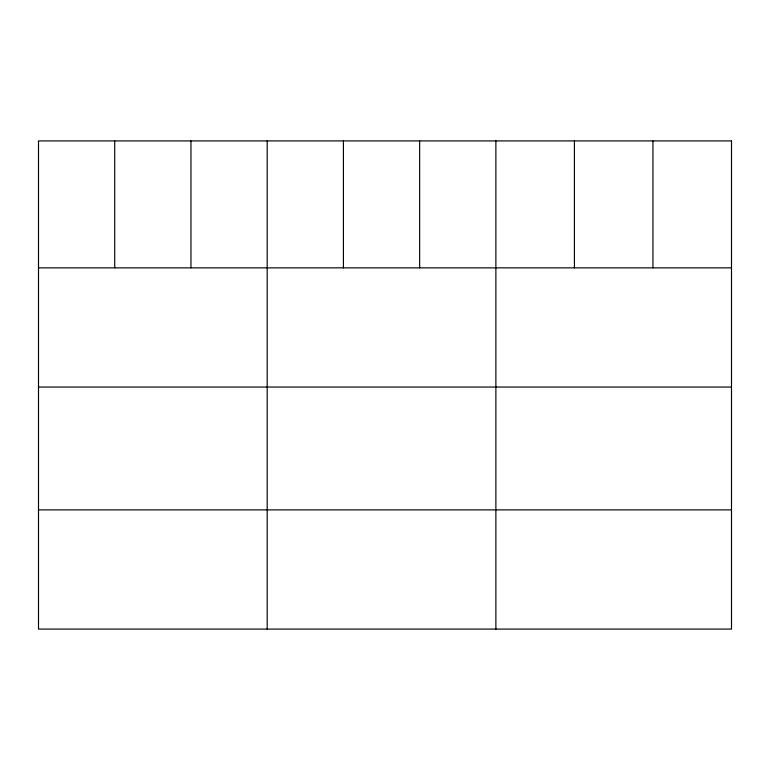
<?xml version="1.0" encoding="UTF-8"?>
<svg xmlns="http://www.w3.org/2000/svg" width="770" height="770" viewBox="0 0 770 770"><rect width="100%" height="100%" fill="white"/><g stroke="black" fill="none" stroke-linecap="round" stroke-linejoin="round"><path stroke-width="1.16" d="M38.5 267.854L731.5 267.854M38.5 387.05L731.5 387.05M38.5 509.875L731.5 509.875M652.96 140.92L652.96 267.854M574.42 140.92L574.42 267.854M495.88 140.92L495.88 629.08M419.65 140.92L419.65 267.854M343.42 140.92L343.42 267.854M267.19 140.92L267.19 629.08M190.96 140.92L190.96 267.854M114.73 140.92L114.73 267.854M731.5 140.92L38.5 140.92L38.5 629.08L731.5 629.08L731.5 140.92"/></g></svg>
